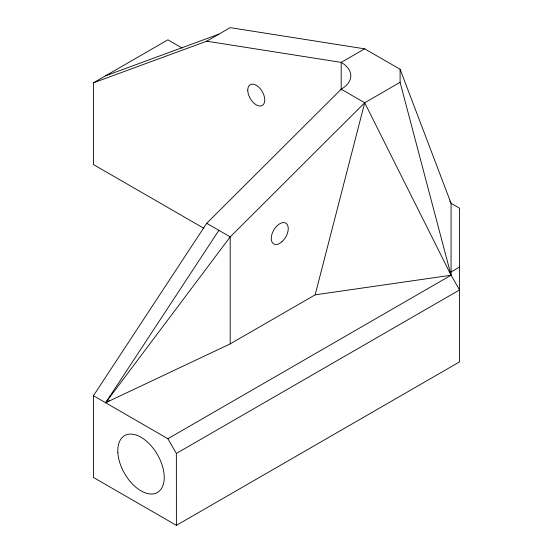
<?xml version="1.0" encoding="UTF-8"?>
<svg xmlns="http://www.w3.org/2000/svg" width="553" height="553" viewBox="0 0 553 553"><rect width="100%" height="100%" fill="white"/><g stroke="black" fill="none" stroke-linecap="round" stroke-linejoin="round"><path stroke-width="0.83" d="M364.662 48.837L341.201 62.378A32.834 18.961 0 0 1 341.201 89.192L206.704 223.315L93.443 395.713L105.616 402.743L230.207 343.89L315.148 294.846L364.704 102.761L400.095 82.321L400.095 69.249L364.662 48.837L230.179 27.65L206.704 41.205L93.443 82.819L93.443 164.559L203.891 228.32M218.877 230.345L105.616 402.743L167.87 438.729L176.366 453.439L176.407 525.35L459.557 361.876L459.557 208.204L451.061 203.297L449.796 201.036M341.201 89.192L364.704 102.761L230.207 236.884L105.616 402.743L109.342 400.593M93.443 82.819L167.912 39.823L182.103 48.021M450.64 272.207L459.557 267.058M167.87 438.729L451.061 275.228L451.061 203.297L400.095 69.249M176.366 453.439L459.557 289.945L451.061 275.228L364.704 102.761M105.582 75.809L218.85 34.189M315.148 294.846L451.061 275.228L400.095 82.321M206.704 41.205L341.201 62.378L341.201 90.008M206.704 223.315L230.207 236.884L230.207 343.89M176.407 525.35L93.443 477.453L93.443 395.713M247.758 90.174A12.014 6.933 60 0 0 260.504 106.024A12.014 6.933 60 0 0 260.504 89.033A12.014 6.933 60 0 0 247.758 90.174M281.954 241.744A12.014 6.933 -60 0 0 285.763 223.136A12.014 6.933 -60 0 0 271.551 235.737A12.014 6.933 -60 0 0 281.954 241.744M117.844 452.423A32.834 18.961 60 0 0 153.914 493.788A32.834 18.961 60 0 0 151.28 445.932A32.834 18.961 60 0 0 117.844 452.423"/></g></svg>
